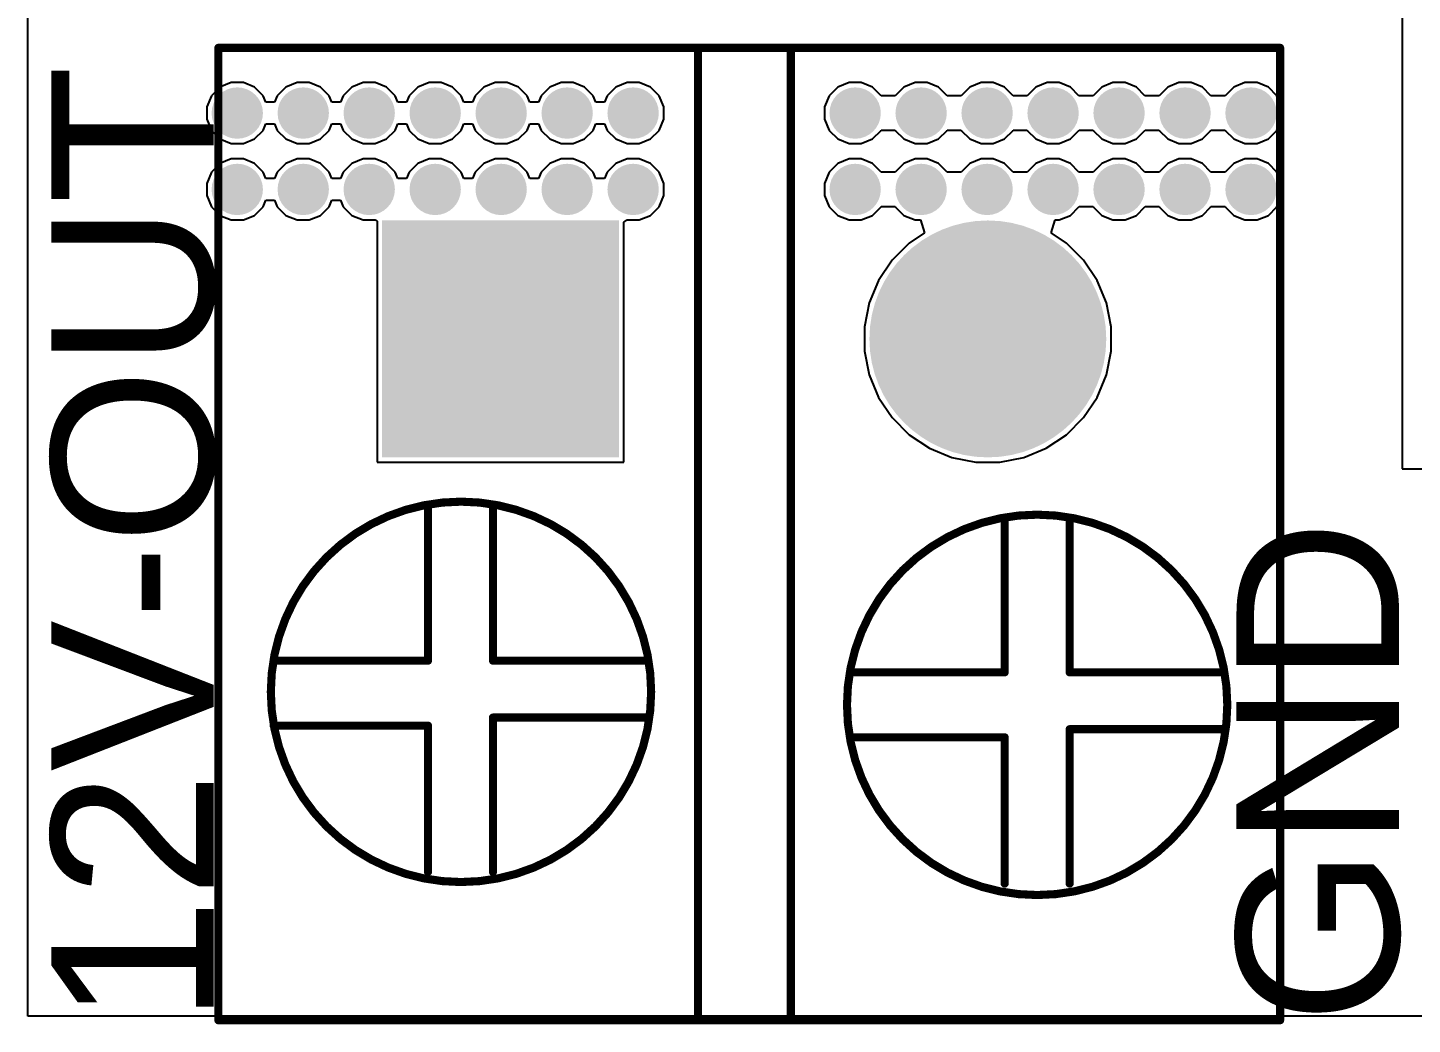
# Model space of a CAD drawing. Header units: millimetres. Extents: x 0 to 214, y 0 to 214.
# Drawn here: x 1.269 to 2.121, y 0.005 to 0.619 of the extents above; entities that cross this region are included whole.
import ezdxf

# ---------------------------------------------------------------- set-up
doc = ezdxf.new("R2010")
doc.units = ezdxf.units.MM
doc.header["$MEASUREMENT"] = 0
for name, color, linetype in [('BottomLayer', 5, 'Continuous'), ('BottomSolder', 6, 'Continuous'), ('MultiLayer', 9, 'Continuous'), ('PadHoleLayer', 156, 'Continuous'), ('TopLayer', 1, 'Continuous'), ('TopOverlay', 2, 'Continuous'), ('TopSolder', 216, 'Continuous'), ('ViaHoleLayer', 16, 'Continuous')]:
    doc.layers.add(name, color=color, linetype=linetype)
doc.styles.add('Arial', font='', dxfattribs={"height": 0.2})
doc.styles.get('Arial').set_extended_font_data('Arial')

# ---------------------------------------------------------------- blocks, each defined once
blk = doc.blocks.new('DBT50G_7_62_2P_BK_P_21')
at = {"layer": 'BottomLayer'}
blk.add_hatch(color=5, dxfattribs=at).paths.add_polyline_path([(-0.2189, 0.0689), (-0.0811, 0.0689), (-0.0811, -0.0689), (-0.2189, -0.0689)])
h = blk.add_hatch(color=5, dxfattribs=at)
edge = h.paths.add_edge_path()
edge.add_arc((0.15, 0), 0.0689, 0, 360)
at = {"layer": 'BottomSolder'}
blk.add_hatch(color=6, dxfattribs=at).paths.add_polyline_path([(-0.2229, 0.0729), (-0.0771, 0.0729), (-0.0771, -0.0729), (-0.2229, -0.0729)])
h = blk.add_hatch(color=6, dxfattribs=at)
edge = h.paths.add_edge_path()
edge.add_arc((0.15, 0), 0.0729, 0, 360)
at = {"layer": 'MultiLayer'}
blk.add_hatch(color=9, dxfattribs=at).paths.add_polyline_path([(-0.2189, 0.0689), (-0.0811, 0.0689), (-0.0811, -0.0689), (-0.2189, -0.0689)])
h = blk.add_hatch(color=9, dxfattribs=at)
edge = h.paths.add_edge_path()
edge.add_arc((0.15, 0), 0.0689, 0, 360)
at = {"layer": 'PadHoleLayer'}
h = blk.add_hatch(color=156, dxfattribs=at)
edge = h.paths.add_edge_path()
edge.add_arc((-0.15, 0), 0.03346, 0, 360)
h = blk.add_hatch(color=156, dxfattribs=at)
edge = h.paths.add_edge_path()
edge.add_arc((0.15, 0), 0.03346, 0, 360)
at = {"layer": 'TopLayer'}
blk.add_hatch(color=1, dxfattribs=at).paths.add_polyline_path([(-0.2189, 0.0689), (-0.0811, 0.0689), (-0.0811, -0.0689), (-0.2189, -0.0689)])
h = blk.add_hatch(color=1, dxfattribs=at)
edge = h.paths.add_edge_path()
edge.add_arc((0.15, 0), 0.0689, 0, 360)
at = {"layer": 'TopSolder'}
blk.add_hatch(color=216, dxfattribs=at).paths.add_polyline_path([(-0.2229, 0.0729), (-0.0771, 0.0729), (-0.0771, -0.0729), (-0.2229, -0.0729)])
h = blk.add_hatch(color=216, dxfattribs=at)
edge = h.paths.add_edge_path()
edge.add_arc((0.15, 0), 0.0729, 0, 360)
at = {"layer": 'TopOverlay', "const_width": 0.005}
for points in [[(-0.32362, 0.17913), (0.32992, 0.17913)], [(-0.32362, -0.4193), (-0.32362, 0.17913)], [(-0.02835, 0.17913), (0.02874, 0.17913)], [(-0.02835, -0.41929), (-0.02835, 0.17913)], [(0.02874, -0.41929), (0.02874, 0.17913)], [(0.32992, -0.4193), (0.32992, 0.17913)], [(-0.19461, -0.19803), (-0.19461, -0.10303)], [(-0.15461, -0.19802), (-0.15461, -0.10302)], [(0.16036, -0.2052), (0.16036, -0.1102)], [(0.20036, -0.2052), (0.20036, -0.1102)], [(-0.28961, -0.19803), (-0.19461, -0.19803)], [(-0.15461, -0.19802), (-0.05961, -0.19802)], [(0.06536, -0.2052), (0.16036, -0.2052)], [(0.20036, -0.2052), (0.29536, -0.2052)], [(-0.28961, -0.23802), (-0.19461, -0.23802)], [(-0.19461, -0.32803), (-0.19461, -0.23802)], [(-0.15461, -0.23302), (-0.05961, -0.23302)], [(-0.15461, -0.32802), (-0.15461, -0.23302)], [(0.20036, -0.2402), (0.29536, -0.2402)], [(0.20036, -0.3352), (0.20036, -0.2402)], [(0.06536, -0.2452), (0.16036, -0.2452)], [(0.16036, -0.3352), (0.16036, -0.2452)], [(-0.32362, -0.4193), (0.32992, -0.4193)], [(-0.02835, -0.41929), (0.02874, -0.41929)]]:
    blk.add_lwpolyline(points, dxfattribs=at)
at = {"layer": 'TopOverlay'}
for points, const_width in [([(-0.32487, 0.17913, 1), (-0.32237, 0.17913, 1)], 0.0025), ([(-0.32487, 0.17913, 1), (-0.32237, 0.17913, 1)], 0.0025), ([(-0.0296, 0.17913, 1), (-0.0271, 0.17913, 1)], 0.0025), ([(-0.0296, 0.17913, 1), (-0.0271, 0.17913, 1)], 0.0025), ([(0.02749, 0.17913, 1), (0.02999, 0.17913, 1)], 0.0025), ([(0.02749, 0.17913, 1), (0.02999, 0.17913, 1)], 0.0025), ([(0.32867, 0.17913, 1), (0.33117, 0.17913, 1)], 0.0025), ([(0.32867, 0.17913, 1), (0.33117, 0.17913, 1)], 0.0025), ([(-0.05724, -0.2172, 1), (-0.29134, -0.2172, 1)], 0.005), ([(-0.19586, -0.10303, 1), (-0.19336, -0.10303, 1)], 0.0025), ([(-0.15586, -0.10302, 1), (-0.15336, -0.10302, 1)], 0.0025), ([(0.2974, -0.2252, 1), (0.0633, -0.2252, 1)], 0.005), ([(0.15911, -0.1102, 1), (0.16161, -0.1102, 1)], 0.0025), ([(0.19911, -0.1102, 1), (0.20161, -0.1102, 1)], 0.0025), ([(-0.29086, -0.19803, 1), (-0.28836, -0.19803, 1)], 0.0025), ([(-0.19586, -0.19803, 1), (-0.19336, -0.19803, 1)], 0.0025), ([(-0.19586, -0.19803, 1), (-0.19336, -0.19803, 1)], 0.0025), ([(-0.15586, -0.19802, 1), (-0.15336, -0.19802, 1)], 0.0025), ([(-0.15586, -0.19802, 1), (-0.15336, -0.19802, 1)], 0.0025), ([(-0.06086, -0.19802, 1), (-0.05836, -0.19802, 1)], 0.0025), ([(0.06411, -0.2052, 1), (0.06661, -0.2052, 1)], 0.0025), ([(0.15911, -0.2052, 1), (0.16161, -0.2052, 1)], 0.0025), ([(0.15911, -0.2052, 1), (0.16161, -0.2052, 1)], 0.0025), ([(0.19911, -0.2052, 1), (0.20161, -0.2052, 1)], 0.0025), ([(0.19911, -0.2052, 1), (0.20161, -0.2052, 1)], 0.0025), ([(0.29411, -0.2052, 1), (0.29661, -0.2052, 1)], 0.0025), ([(-0.29259, -0.2172, 1), (-0.29009, -0.2172, 1)], 0.0025), ([(-0.05849, -0.2172, 1), (-0.05599, -0.2172, 1)], 0.0025), ([(0.06205, -0.2252, 1), (0.06455, -0.2252, 1)], 0.0025), ([(0.29615, -0.2252, 1), (0.29865, -0.2252, 1)], 0.0025), ([(-0.29086, -0.23802, 1), (-0.28836, -0.23802, 1)], 0.0025), ([(-0.19586, -0.23802, 1), (-0.19336, -0.23802, 1)], 0.0025), ([(-0.19586, -0.23802, 1), (-0.19336, -0.23802, 1)], 0.0025), ([(-0.15586, -0.23302, 1), (-0.15336, -0.23302, 1)], 0.0025), ([(-0.15586, -0.23302, 1), (-0.15336, -0.23302, 1)], 0.0025), ([(-0.06086, -0.23302, 1), (-0.05836, -0.23302, 1)], 0.0025), ([(0.19911, -0.2402, 1), (0.20161, -0.2402, 1)], 0.0025), ([(0.19911, -0.2402, 1), (0.20161, -0.2402, 1)], 0.0025), ([(0.29411, -0.2402, 1), (0.29661, -0.2402, 1)], 0.0025), ([(0.06411, -0.2452, 1), (0.06661, -0.2452, 1)], 0.0025), ([(0.15911, -0.2452, 1), (0.16161, -0.2452, 1)], 0.0025), ([(0.15911, -0.2452, 1), (0.16161, -0.2452, 1)], 0.0025), ([(-0.19586, -0.32803, 1), (-0.19336, -0.32803, 1)], 0.0025), ([(-0.15586, -0.32802, 1), (-0.15336, -0.32802, 1)], 0.0025), ([(0.15911, -0.3352, 1), (0.16161, -0.3352, 1)], 0.0025), ([(0.19911, -0.3352, 1), (0.20161, -0.3352, 1)], 0.0025), ([(-0.32487, -0.4193, 1), (-0.32237, -0.4193, 1)], 0.0025), ([(-0.32487, -0.4193, 1), (-0.32237, -0.4193, 1)], 0.0025), ([(-0.0296, -0.41929, 1), (-0.0271, -0.41929, 1)], 0.0025), ([(-0.0296, -0.41929, 1), (-0.0271, -0.41929, 1)], 0.0025), ([(0.02749, -0.41929, 1), (0.02999, -0.41929, 1)], 0.0025), ([(0.02749, -0.41929, 1), (0.02999, -0.41929, 1)], 0.0025), ([(0.32867, -0.4193, 1), (0.33117, -0.4193, 1)], 0.0025), ([(0.32867, -0.4193, 1), (0.33117, -0.4193, 1)], 0.0025)]:
    blk.add_lwpolyline(points, format="xyb", close=True, dxfattribs=dict(at, const_width=const_width))

msp = doc.modelspace()

# ---------------------------------------------------------------- hatches: boundary and pattern name
at = {"layer": 'BottomLayer'}
h = msp.add_hatch(color=5, dxfattribs=at)
edge = h.paths.add_edge_path()
edge.add_arc((1.398, 0.566), 0.01181, 0, 360)
h = msp.add_hatch(color=5, dxfattribs=at)
edge = h.paths.add_edge_path()
edge.add_arc((1.43861, 0.566), 0.01181, 0, 360)
h = msp.add_hatch(color=5, dxfattribs=at)
edge = h.paths.add_edge_path()
edge.add_arc((1.47922, 0.566), 0.01181, 0, 360)
h = msp.add_hatch(color=5, dxfattribs=at)
edge = h.paths.add_edge_path()
edge.add_arc((1.51983, 0.566), 0.01181, 0, 360)
h = msp.add_hatch(color=5, dxfattribs=at)
edge = h.paths.add_edge_path()
edge.add_arc((1.56044, 0.566), 0.01181, 0, 360)
h = msp.add_hatch(color=5, dxfattribs=at)
edge = h.paths.add_edge_path()
edge.add_arc((1.60106, 0.566), 0.01181, 0, 360)
h = msp.add_hatch(color=5, dxfattribs=at)
edge = h.paths.add_edge_path()
edge.add_arc((1.64167, 0.566), 0.01181, 0, 360)
h = msp.add_hatch(color=5, dxfattribs=at)
edge = h.paths.add_edge_path()
edge.add_arc((1.77833, 0.566), 0.01181, 0, 360)
h = msp.add_hatch(color=5, dxfattribs=at)
edge = h.paths.add_edge_path()
edge.add_arc((1.81894, 0.566), 0.01181, 0, 360)
h = msp.add_hatch(color=5, dxfattribs=at)
edge = h.paths.add_edge_path()
edge.add_arc((1.85956, 0.566), 0.01181, 0, 360)
h = msp.add_hatch(color=5, dxfattribs=at)
edge = h.paths.add_edge_path()
edge.add_arc((1.90017, 0.566), 0.01181, 0, 360)
h = msp.add_hatch(color=5, dxfattribs=at)
edge = h.paths.add_edge_path()
edge.add_arc((1.94078, 0.566), 0.01181, 0, 360)
h = msp.add_hatch(color=5, dxfattribs=at)
edge = h.paths.add_edge_path()
edge.add_arc((1.98139, 0.566), 0.01181, 0, 360)
h = msp.add_hatch(color=5, dxfattribs=at)
edge = h.paths.add_edge_path()
edge.add_arc((2.022, 0.566), 0.01181, 0, 360)
h = msp.add_hatch(color=5, dxfattribs=at)
edge = h.paths.add_edge_path()
edge.add_arc((1.398, 0.519), 0.01181, 0, 360)
h = msp.add_hatch(color=5, dxfattribs=at)
edge = h.paths.add_edge_path()
edge.add_arc((1.43861, 0.519), 0.01181, 0, 360)
h = msp.add_hatch(color=5, dxfattribs=at)
edge = h.paths.add_edge_path()
edge.add_arc((1.47922, 0.519), 0.01181, 0, 360)
h = msp.add_hatch(color=5, dxfattribs=at)
edge = h.paths.add_edge_path()
edge.add_arc((1.51983, 0.519), 0.01181, 0, 360)
h = msp.add_hatch(color=5, dxfattribs=at)
edge = h.paths.add_edge_path()
edge.add_arc((1.56044, 0.519), 0.01181, 0, 360)
h = msp.add_hatch(color=5, dxfattribs=at)
edge = h.paths.add_edge_path()
edge.add_arc((1.60106, 0.519), 0.01181, 0, 360)
h = msp.add_hatch(color=5, dxfattribs=at)
edge = h.paths.add_edge_path()
edge.add_arc((1.64167, 0.519), 0.01181, 0, 360)
h = msp.add_hatch(color=5, dxfattribs=at)
edge = h.paths.add_edge_path()
edge.add_arc((1.77833, 0.519), 0.01181, 0, 360)
h = msp.add_hatch(color=5, dxfattribs=at)
edge = h.paths.add_edge_path()
edge.add_arc((1.81894, 0.519), 0.01181, 0, 360)
h = msp.add_hatch(color=5, dxfattribs=at)
edge = h.paths.add_edge_path()
edge.add_arc((1.85956, 0.519), 0.01181, 0, 360)
h = msp.add_hatch(color=5, dxfattribs=at)
edge = h.paths.add_edge_path()
edge.add_arc((1.90017, 0.519), 0.01181, 0, 360)
h = msp.add_hatch(color=5, dxfattribs=at)
edge = h.paths.add_edge_path()
edge.add_arc((1.94078, 0.519), 0.01181, 0, 360)
h = msp.add_hatch(color=5, dxfattribs=at)
edge = h.paths.add_edge_path()
edge.add_arc((1.98139, 0.519), 0.01181, 0, 360)
h = msp.add_hatch(color=5, dxfattribs=at)
edge = h.paths.add_edge_path()
edge.add_arc((2.022, 0.519), 0.01181, 0, 360)
at = {"layer": 'BottomSolder'}
h = msp.add_hatch(color=6, dxfattribs=at)
edge = h.paths.add_edge_path()
edge.add_arc((1.398, 0.566), 0.01581, 0, 360)
h = msp.add_hatch(color=6, dxfattribs=at)
edge = h.paths.add_edge_path()
edge.add_arc((1.43861, 0.566), 0.01581, 0, 360)
h = msp.add_hatch(color=6, dxfattribs=at)
edge = h.paths.add_edge_path()
edge.add_arc((1.47922, 0.566), 0.01581, 0, 360)
h = msp.add_hatch(color=6, dxfattribs=at)
edge = h.paths.add_edge_path()
edge.add_arc((1.51983, 0.566), 0.01581, 0, 360)
h = msp.add_hatch(color=6, dxfattribs=at)
edge = h.paths.add_edge_path()
edge.add_arc((1.56044, 0.566), 0.01581, 0, 360)
h = msp.add_hatch(color=6, dxfattribs=at)
edge = h.paths.add_edge_path()
edge.add_arc((1.60106, 0.566), 0.01581, 0, 360)
h = msp.add_hatch(color=6, dxfattribs=at)
edge = h.paths.add_edge_path()
edge.add_arc((1.64167, 0.566), 0.01581, 0, 360)
h = msp.add_hatch(color=6, dxfattribs=at)
edge = h.paths.add_edge_path()
edge.add_arc((1.77833, 0.566), 0.01581, 0, 360)
h = msp.add_hatch(color=6, dxfattribs=at)
edge = h.paths.add_edge_path()
edge.add_arc((1.81894, 0.566), 0.01581, 0, 360)
h = msp.add_hatch(color=6, dxfattribs=at)
edge = h.paths.add_edge_path()
edge.add_arc((1.85956, 0.566), 0.01581, 0, 360)
h = msp.add_hatch(color=6, dxfattribs=at)
edge = h.paths.add_edge_path()
edge.add_arc((1.90017, 0.566), 0.01581, 0, 360)
h = msp.add_hatch(color=6, dxfattribs=at)
edge = h.paths.add_edge_path()
edge.add_arc((1.94078, 0.566), 0.01581, 0, 360)
h = msp.add_hatch(color=6, dxfattribs=at)
edge = h.paths.add_edge_path()
edge.add_arc((1.98139, 0.566), 0.01581, 0, 360)
h = msp.add_hatch(color=6, dxfattribs=at)
edge = h.paths.add_edge_path()
edge.add_arc((2.022, 0.566), 0.01581, 0, 360)
h = msp.add_hatch(color=6, dxfattribs=at)
edge = h.paths.add_edge_path()
edge.add_arc((1.398, 0.519), 0.01581, 0, 360)
h = msp.add_hatch(color=6, dxfattribs=at)
edge = h.paths.add_edge_path()
edge.add_arc((1.43861, 0.519), 0.01581, 0, 360)
h = msp.add_hatch(color=6, dxfattribs=at)
edge = h.paths.add_edge_path()
edge.add_arc((1.47922, 0.519), 0.01581, 0, 360)
h = msp.add_hatch(color=6, dxfattribs=at)
edge = h.paths.add_edge_path()
edge.add_arc((1.51983, 0.519), 0.01581, 0, 360)
h = msp.add_hatch(color=6, dxfattribs=at)
edge = h.paths.add_edge_path()
edge.add_arc((1.56044, 0.519), 0.01581, 0, 360)
h = msp.add_hatch(color=6, dxfattribs=at)
edge = h.paths.add_edge_path()
edge.add_arc((1.60106, 0.519), 0.01581, 0, 360)
h = msp.add_hatch(color=6, dxfattribs=at)
edge = h.paths.add_edge_path()
edge.add_arc((1.64167, 0.519), 0.01581, 0, 360)
h = msp.add_hatch(color=6, dxfattribs=at)
edge = h.paths.add_edge_path()
edge.add_arc((1.77833, 0.519), 0.01581, 0, 360)
h = msp.add_hatch(color=6, dxfattribs=at)
edge = h.paths.add_edge_path()
edge.add_arc((1.81894, 0.519), 0.01581, 0, 360)
h = msp.add_hatch(color=6, dxfattribs=at)
edge = h.paths.add_edge_path()
edge.add_arc((1.85956, 0.519), 0.01581, 0, 360)
h = msp.add_hatch(color=6, dxfattribs=at)
edge = h.paths.add_edge_path()
edge.add_arc((1.90017, 0.519), 0.01581, 0, 360)
h = msp.add_hatch(color=6, dxfattribs=at)
edge = h.paths.add_edge_path()
edge.add_arc((1.94078, 0.519), 0.01581, 0, 360)
h = msp.add_hatch(color=6, dxfattribs=at)
edge = h.paths.add_edge_path()
edge.add_arc((1.98139, 0.519), 0.01581, 0, 360)
h = msp.add_hatch(color=6, dxfattribs=at)
edge = h.paths.add_edge_path()
edge.add_arc((2.022, 0.519), 0.01581, 0, 360)
at = {"layer": 'TopLayer'}
h = msp.add_hatch(color=1, dxfattribs=at)
edge = h.paths.add_edge_path()
edge.add_arc((1.398, 0.566), 0.01181, 0, 360)
h = msp.add_hatch(color=1, dxfattribs=at)
edge = h.paths.add_edge_path()
edge.add_arc((1.43861, 0.566), 0.01181, 0, 360)
h = msp.add_hatch(color=1, dxfattribs=at)
edge = h.paths.add_edge_path()
edge.add_arc((1.47922, 0.566), 0.01181, 0, 360)
h = msp.add_hatch(color=1, dxfattribs=at)
edge = h.paths.add_edge_path()
edge.add_arc((1.51983, 0.566), 0.01181, 0, 360)
h = msp.add_hatch(color=1, dxfattribs=at)
edge = h.paths.add_edge_path()
edge.add_arc((1.56044, 0.566), 0.01181, 0, 360)
h = msp.add_hatch(color=1, dxfattribs=at)
edge = h.paths.add_edge_path()
edge.add_arc((1.60106, 0.566), 0.01181, 0, 360)
h = msp.add_hatch(color=1, dxfattribs=at)
edge = h.paths.add_edge_path()
edge.add_arc((1.64167, 0.566), 0.01181, 0, 360)
h = msp.add_hatch(color=1, dxfattribs=at)
edge = h.paths.add_edge_path()
edge.add_arc((1.77833, 0.566), 0.01181, 0, 360)
h = msp.add_hatch(color=1, dxfattribs=at)
edge = h.paths.add_edge_path()
edge.add_arc((1.81894, 0.566), 0.01181, 0, 360)
h = msp.add_hatch(color=1, dxfattribs=at)
edge = h.paths.add_edge_path()
edge.add_arc((1.85956, 0.566), 0.01181, 0, 360)
h = msp.add_hatch(color=1, dxfattribs=at)
edge = h.paths.add_edge_path()
edge.add_arc((1.90017, 0.566), 0.01181, 0, 360)
h = msp.add_hatch(color=1, dxfattribs=at)
edge = h.paths.add_edge_path()
edge.add_arc((1.94078, 0.566), 0.01181, 0, 360)
h = msp.add_hatch(color=1, dxfattribs=at)
edge = h.paths.add_edge_path()
edge.add_arc((1.98139, 0.566), 0.01181, 0, 360)
h = msp.add_hatch(color=1, dxfattribs=at)
edge = h.paths.add_edge_path()
edge.add_arc((2.022, 0.566), 0.01181, 0, 360)
h = msp.add_hatch(color=1, dxfattribs=at)
edge = h.paths.add_edge_path()
edge.add_arc((1.398, 0.519), 0.01181, 0, 360)
h = msp.add_hatch(color=1, dxfattribs=at)
edge = h.paths.add_edge_path()
edge.add_arc((1.43861, 0.519), 0.01181, 0, 360)
h = msp.add_hatch(color=1, dxfattribs=at)
edge = h.paths.add_edge_path()
edge.add_arc((1.47922, 0.519), 0.01181, 0, 360)
h = msp.add_hatch(color=1, dxfattribs=at)
edge = h.paths.add_edge_path()
edge.add_arc((1.51983, 0.519), 0.01181, 0, 360)
h = msp.add_hatch(color=1, dxfattribs=at)
edge = h.paths.add_edge_path()
edge.add_arc((1.56044, 0.519), 0.01181, 0, 360)
h = msp.add_hatch(color=1, dxfattribs=at)
edge = h.paths.add_edge_path()
edge.add_arc((1.60106, 0.519), 0.01181, 0, 360)
h = msp.add_hatch(color=1, dxfattribs=at)
edge = h.paths.add_edge_path()
edge.add_arc((1.64167, 0.519), 0.01181, 0, 360)
h = msp.add_hatch(color=1, dxfattribs=at)
edge = h.paths.add_edge_path()
edge.add_arc((1.77833, 0.519), 0.01181, 0, 360)
h = msp.add_hatch(color=1, dxfattribs=at)
edge = h.paths.add_edge_path()
edge.add_arc((1.81894, 0.519), 0.01181, 0, 360)
h = msp.add_hatch(color=1, dxfattribs=at)
edge = h.paths.add_edge_path()
edge.add_arc((1.85956, 0.519), 0.01181, 0, 360)
h = msp.add_hatch(color=1, dxfattribs=at)
edge = h.paths.add_edge_path()
edge.add_arc((1.90017, 0.519), 0.01181, 0, 360)
h = msp.add_hatch(color=1, dxfattribs=at)
edge = h.paths.add_edge_path()
edge.add_arc((1.94078, 0.519), 0.01181, 0, 360)
h = msp.add_hatch(color=1, dxfattribs=at)
edge = h.paths.add_edge_path()
edge.add_arc((1.98139, 0.519), 0.01181, 0, 360)
h = msp.add_hatch(color=1, dxfattribs=at)
edge = h.paths.add_edge_path()
edge.add_arc((2.022, 0.519), 0.01181, 0, 360)
at = {"layer": 'TopSolder'}
h = msp.add_hatch(color=216, dxfattribs=at)
edge = h.paths.add_edge_path()
edge.add_arc((1.398, 0.566), 0.01581, 0, 360)
h = msp.add_hatch(color=216, dxfattribs=at)
edge = h.paths.add_edge_path()
edge.add_arc((1.43861, 0.566), 0.01581, 0, 360)
h = msp.add_hatch(color=216, dxfattribs=at)
edge = h.paths.add_edge_path()
edge.add_arc((1.47922, 0.566), 0.01581, 0, 360)
h = msp.add_hatch(color=216, dxfattribs=at)
edge = h.paths.add_edge_path()
edge.add_arc((1.51983, 0.566), 0.01581, 0, 360)
h = msp.add_hatch(color=216, dxfattribs=at)
edge = h.paths.add_edge_path()
edge.add_arc((1.56044, 0.566), 0.01581, 0, 360)
h = msp.add_hatch(color=216, dxfattribs=at)
edge = h.paths.add_edge_path()
edge.add_arc((1.60106, 0.566), 0.01581, 0, 360)
h = msp.add_hatch(color=216, dxfattribs=at)
edge = h.paths.add_edge_path()
edge.add_arc((1.64167, 0.566), 0.01581, 0, 360)
h = msp.add_hatch(color=216, dxfattribs=at)
edge = h.paths.add_edge_path()
edge.add_arc((1.77833, 0.566), 0.01581, 0, 360)
h = msp.add_hatch(color=216, dxfattribs=at)
edge = h.paths.add_edge_path()
edge.add_arc((1.81894, 0.566), 0.01581, 0, 360)
h = msp.add_hatch(color=216, dxfattribs=at)
edge = h.paths.add_edge_path()
edge.add_arc((1.85956, 0.566), 0.01581, 0, 360)
h = msp.add_hatch(color=216, dxfattribs=at)
edge = h.paths.add_edge_path()
edge.add_arc((1.90017, 0.566), 0.01581, 0, 360)
h = msp.add_hatch(color=216, dxfattribs=at)
edge = h.paths.add_edge_path()
edge.add_arc((1.94078, 0.566), 0.01581, 0, 360)
h = msp.add_hatch(color=216, dxfattribs=at)
edge = h.paths.add_edge_path()
edge.add_arc((1.98139, 0.566), 0.01581, 0, 360)
h = msp.add_hatch(color=216, dxfattribs=at)
edge = h.paths.add_edge_path()
edge.add_arc((2.022, 0.566), 0.01581, 0, 360)
h = msp.add_hatch(color=216, dxfattribs=at)
edge = h.paths.add_edge_path()
edge.add_arc((1.398, 0.519), 0.01581, 0, 360)
h = msp.add_hatch(color=216, dxfattribs=at)
edge = h.paths.add_edge_path()
edge.add_arc((1.43861, 0.519), 0.01581, 0, 360)
h = msp.add_hatch(color=216, dxfattribs=at)
edge = h.paths.add_edge_path()
edge.add_arc((1.47922, 0.519), 0.01581, 0, 360)
h = msp.add_hatch(color=216, dxfattribs=at)
edge = h.paths.add_edge_path()
edge.add_arc((1.51983, 0.519), 0.01581, 0, 360)
h = msp.add_hatch(color=216, dxfattribs=at)
edge = h.paths.add_edge_path()
edge.add_arc((1.56044, 0.519), 0.01581, 0, 360)
h = msp.add_hatch(color=216, dxfattribs=at)
edge = h.paths.add_edge_path()
edge.add_arc((1.60106, 0.519), 0.01581, 0, 360)
h = msp.add_hatch(color=216, dxfattribs=at)
edge = h.paths.add_edge_path()
edge.add_arc((1.64167, 0.519), 0.01581, 0, 360)
h = msp.add_hatch(color=216, dxfattribs=at)
edge = h.paths.add_edge_path()
edge.add_arc((1.77833, 0.519), 0.01581, 0, 360)
h = msp.add_hatch(color=216, dxfattribs=at)
edge = h.paths.add_edge_path()
edge.add_arc((1.81894, 0.519), 0.01581, 0, 360)
h = msp.add_hatch(color=216, dxfattribs=at)
edge = h.paths.add_edge_path()
edge.add_arc((1.85956, 0.519), 0.01581, 0, 360)
h = msp.add_hatch(color=216, dxfattribs=at)
edge = h.paths.add_edge_path()
edge.add_arc((1.90017, 0.519), 0.01581, 0, 360)
h = msp.add_hatch(color=216, dxfattribs=at)
edge = h.paths.add_edge_path()
edge.add_arc((1.94078, 0.519), 0.01581, 0, 360)
h = msp.add_hatch(color=216, dxfattribs=at)
edge = h.paths.add_edge_path()
edge.add_arc((1.98139, 0.519), 0.01581, 0, 360)
h = msp.add_hatch(color=216, dxfattribs=at)
edge = h.paths.add_edge_path()
edge.add_arc((2.022, 0.519), 0.01581, 0, 360)
at = {"layer": 'ViaHoleLayer'}
h = msp.add_hatch(color=16, dxfattribs=at)
edge = h.paths.add_edge_path()
edge.add_arc((1.398, 0.566), 0.00591, 0, 360)
h = msp.add_hatch(color=16, dxfattribs=at)
edge = h.paths.add_edge_path()
edge.add_arc((1.43861, 0.566), 0.00591, 0, 360)
h = msp.add_hatch(color=16, dxfattribs=at)
edge = h.paths.add_edge_path()
edge.add_arc((1.47922, 0.566), 0.00591, 0, 360)
h = msp.add_hatch(color=16, dxfattribs=at)
edge = h.paths.add_edge_path()
edge.add_arc((1.51983, 0.566), 0.00591, 0, 360)
h = msp.add_hatch(color=16, dxfattribs=at)
edge = h.paths.add_edge_path()
edge.add_arc((1.56044, 0.566), 0.00591, 0, 360)
h = msp.add_hatch(color=16, dxfattribs=at)
edge = h.paths.add_edge_path()
edge.add_arc((1.60106, 0.566), 0.00591, 0, 360)
h = msp.add_hatch(color=16, dxfattribs=at)
edge = h.paths.add_edge_path()
edge.add_arc((1.64167, 0.566), 0.00591, 0, 360)
h = msp.add_hatch(color=16, dxfattribs=at)
edge = h.paths.add_edge_path()
edge.add_arc((1.77833, 0.566), 0.00591, 0, 360)
h = msp.add_hatch(color=16, dxfattribs=at)
edge = h.paths.add_edge_path()
edge.add_arc((1.81894, 0.566), 0.00591, 0, 360)
h = msp.add_hatch(color=16, dxfattribs=at)
edge = h.paths.add_edge_path()
edge.add_arc((1.85956, 0.566), 0.00591, 0, 360)
h = msp.add_hatch(color=16, dxfattribs=at)
edge = h.paths.add_edge_path()
edge.add_arc((1.90017, 0.566), 0.00591, 0, 360)
h = msp.add_hatch(color=16, dxfattribs=at)
edge = h.paths.add_edge_path()
edge.add_arc((1.94078, 0.566), 0.00591, 0, 360)
h = msp.add_hatch(color=16, dxfattribs=at)
edge = h.paths.add_edge_path()
edge.add_arc((1.98139, 0.566), 0.00591, 0, 360)
h = msp.add_hatch(color=16, dxfattribs=at)
edge = h.paths.add_edge_path()
edge.add_arc((2.022, 0.566), 0.00591, 0, 360)
h = msp.add_hatch(color=16, dxfattribs=at)
edge = h.paths.add_edge_path()
edge.add_arc((1.398, 0.519), 0.00591, 0, 360)
h = msp.add_hatch(color=16, dxfattribs=at)
edge = h.paths.add_edge_path()
edge.add_arc((1.43861, 0.519), 0.00591, 0, 360)
h = msp.add_hatch(color=16, dxfattribs=at)
edge = h.paths.add_edge_path()
edge.add_arc((1.47922, 0.519), 0.00591, 0, 360)
h = msp.add_hatch(color=16, dxfattribs=at)
edge = h.paths.add_edge_path()
edge.add_arc((1.51983, 0.519), 0.00591, 0, 360)
h = msp.add_hatch(color=16, dxfattribs=at)
edge = h.paths.add_edge_path()
edge.add_arc((1.56044, 0.519), 0.00591, 0, 360)
h = msp.add_hatch(color=16, dxfattribs=at)
edge = h.paths.add_edge_path()
edge.add_arc((1.60106, 0.519), 0.00591, 0, 360)
h = msp.add_hatch(color=16, dxfattribs=at)
edge = h.paths.add_edge_path()
edge.add_arc((1.64167, 0.519), 0.00591, 0, 360)
h = msp.add_hatch(color=16, dxfattribs=at)
edge = h.paths.add_edge_path()
edge.add_arc((1.77833, 0.519), 0.00591, 0, 360)
h = msp.add_hatch(color=16, dxfattribs=at)
edge = h.paths.add_edge_path()
edge.add_arc((1.81894, 0.519), 0.00591, 0, 360)
h = msp.add_hatch(color=16, dxfattribs=at)
edge = h.paths.add_edge_path()
edge.add_arc((1.85956, 0.519), 0.00591, 0, 360)
h = msp.add_hatch(color=16, dxfattribs=at)
edge = h.paths.add_edge_path()
edge.add_arc((1.90017, 0.519), 0.00591, 0, 360)
h = msp.add_hatch(color=16, dxfattribs=at)
edge = h.paths.add_edge_path()
edge.add_arc((1.94078, 0.519), 0.00591, 0, 360)
h = msp.add_hatch(color=16, dxfattribs=at)
edge = h.paths.add_edge_path()
edge.add_arc((1.98139, 0.519), 0.00591, 0, 360)
h = msp.add_hatch(color=16, dxfattribs=at)
edge = h.paths.add_edge_path()
edge.add_arc((2.022, 0.519), 0.00591, 0, 360)

# ---------------------------------------------------------------- linework, layer by layer
at = {"layer": 'BottomLayer'}
for p, q in [((1.269, 0.0102), (1.269, 1.373)), ((1.38734, 0.58195), (1.38205, 0.57666)), ((1.39426, 0.58481), (1.38734, 0.58195)), ((1.40174, 0.58481), (1.39426, 0.58481)), ((1.40866, 0.58195), (1.40174, 0.58481)), ((1.41395, 0.57666), (1.40866, 0.58195)), ((1.42796, 0.58195), (1.42266, 0.57666)), ((1.43487, 0.58481), (1.42796, 0.58195)), ((1.44235, 0.58481), (1.43487, 0.58481)), ((1.44927, 0.58195), (1.44235, 0.58481)), ((1.45456, 0.57666), (1.44927, 0.58195)), ((1.46857, 0.58195), (1.46328, 0.57666)), ((1.47548, 0.58481), (1.46857, 0.58195)), ((1.48296, 0.58481), (1.47548, 0.58481)), ((1.48988, 0.58195), (1.48296, 0.58481)), ((1.49517, 0.57666), (1.48988, 0.58195)), ((1.50918, 0.58195), (1.50389, 0.57666)), ((1.51609, 0.58481), (1.50918, 0.58195)), ((1.52358, 0.58481), (1.51609, 0.58481)), ((1.53049, 0.58195), (1.52358, 0.58481)), ((1.53578, 0.57666), (1.53049, 0.58195)), ((1.54979, 0.58195), (1.5445, 0.57666)), ((1.5567, 0.58481), (1.54979, 0.58195)), ((1.56419, 0.58481), (1.5567, 0.58481)), ((1.5711, 0.58195), (1.56419, 0.58481)), ((1.57639, 0.57666), (1.5711, 0.58195)), ((1.5904, 0.58195), (1.58511, 0.57666)), ((1.59731, 0.58481), (1.5904, 0.58195)), ((1.6048, 0.58481), (1.59731, 0.58481)), ((1.61171, 0.58195), (1.6048, 0.58481)), ((1.617, 0.57666), (1.61171, 0.58195)), ((1.63101, 0.58195), (1.62572, 0.57666)), ((1.63792, 0.58481), (1.63101, 0.58195)), ((1.64541, 0.58481), (1.63792, 0.58481)), ((1.65232, 0.58195), (1.64541, 0.58481)), ((1.65761, 0.57666), (1.65232, 0.58195)), ((1.38205, 0.57666), (1.37919, 0.56974)), ((1.4156, 0.57267), (1.41395, 0.57666)), ((1.42101, 0.57267), (1.4156, 0.57267)), ((1.42266, 0.57666), (1.42101, 0.57267)), ((1.45621, 0.57267), (1.45456, 0.57666)), ((1.46162, 0.57267), (1.45621, 0.57267)), ((1.46328, 0.57666), (1.46162, 0.57267)), ((1.49682, 0.57267), (1.49517, 0.57666)), ((1.50223, 0.57267), (1.49682, 0.57267)), ((1.50389, 0.57666), (1.50223, 0.57267)), ((1.53743, 0.57267), (1.53578, 0.57666)), ((1.54285, 0.57267), (1.53743, 0.57267)), ((1.5445, 0.57666), (1.54285, 0.57267)), ((1.57804, 0.57267), (1.57639, 0.57666)), ((1.58346, 0.57267), (1.57804, 0.57267)), ((1.58511, 0.57666), (1.58346, 0.57267)), ((1.61865, 0.57267), (1.617, 0.57666)), ((1.62407, 0.57267), (1.61865, 0.57267)), ((1.62572, 0.57666), (1.62407, 0.57267)), ((1.66048, 0.56974), (1.65761, 0.57666)), ((1.37919, 0.56974), (1.37919, 0.56226)), ((1.66048, 0.56226), (1.66048, 0.56974)), ((1.37919, 0.56226), (1.38205, 0.55534)), ((1.38205, 0.55534), (1.38734, 0.55005)), ((1.40866, 0.55005), (1.41395, 0.55534)), ((1.41395, 0.55534), (1.4156, 0.55933)), ((1.4156, 0.55933), (1.42101, 0.55933)), ((1.42101, 0.55933), (1.42266, 0.55534)), ((1.42266, 0.55534), (1.42796, 0.55005)), ((1.44927, 0.55005), (1.45456, 0.55534)), ((1.45456, 0.55534), (1.45621, 0.55933)), ((1.45621, 0.55933), (1.46162, 0.55933)), ((1.46162, 0.55933), (1.46328, 0.55534)), ((1.46328, 0.55534), (1.46857, 0.55005)), ((1.48988, 0.55005), (1.49517, 0.55534)), ((1.49517, 0.55534), (1.49682, 0.55933)), ((1.49682, 0.55933), (1.50223, 0.55933)), ((1.50223, 0.55933), (1.50389, 0.55534)), ((1.50389, 0.55534), (1.50918, 0.55005)), ((1.53049, 0.55005), (1.53578, 0.55534)), ((1.53578, 0.55534), (1.53743, 0.55933)), ((1.53743, 0.55933), (1.54285, 0.55933)), ((1.54285, 0.55933), (1.5445, 0.55534)), ((1.5445, 0.55534), (1.54979, 0.55005)), ((1.5711, 0.55005), (1.57639, 0.55534)), ((1.57639, 0.55534), (1.57804, 0.55933)), ((1.57804, 0.55933), (1.58346, 0.55933)), ((1.58346, 0.55933), (1.58511, 0.55534)), ((1.58511, 0.55534), (1.5904, 0.55005)), ((1.61171, 0.55005), (1.617, 0.55534)), ((1.617, 0.55534), (1.61865, 0.55933)), ((1.61865, 0.55933), (1.62407, 0.55933)), ((1.62407, 0.55933), (1.62572, 0.55534)), ((1.62572, 0.55534), (1.63101, 0.55005)), ((1.65232, 0.55005), (1.65761, 0.55534)), ((1.65761, 0.55534), (1.66048, 0.56226)), ((1.38734, 0.55005), (1.39426, 0.54719)), ((1.39426, 0.54719), (1.40174, 0.54719)), ((1.40174, 0.54719), (1.40866, 0.55005)), ((1.42796, 0.55005), (1.43487, 0.54719)), ((1.43487, 0.54719), (1.44235, 0.54719)), ((1.44235, 0.54719), (1.44927, 0.55005)), ((1.46857, 0.55005), (1.47548, 0.54719)), ((1.47548, 0.54719), (1.48296, 0.54719)), ((1.48296, 0.54719), (1.48988, 0.55005)), ((1.50918, 0.55005), (1.51609, 0.54719)), ((1.51609, 0.54719), (1.52358, 0.54719)), ((1.52358, 0.54719), (1.53049, 0.55005)), ((1.54979, 0.55005), (1.5567, 0.54719)), ((1.5567, 0.54719), (1.56419, 0.54719)), ((1.56419, 0.54719), (1.5711, 0.55005)), ((1.5904, 0.55005), (1.59731, 0.54719)), ((1.59731, 0.54719), (1.6048, 0.54719)), ((1.6048, 0.54719), (1.61171, 0.55005)), ((1.63101, 0.55005), (1.63792, 0.54719)), ((1.63792, 0.54719), (1.64541, 0.54719)), ((1.64541, 0.54719), (1.65232, 0.55005)), ((1.39426, 0.53781), (1.38734, 0.53495)), ((1.40174, 0.53781), (1.39426, 0.53781)), ((1.40866, 0.53495), (1.40174, 0.53781)), ((1.43487, 0.53781), (1.42796, 0.53495)), ((1.44235, 0.53781), (1.43487, 0.53781)), ((1.44927, 0.53495), (1.44235, 0.53781)), ((1.47548, 0.53781), (1.46857, 0.53495)), ((1.48296, 0.53781), (1.47548, 0.53781)), ((1.48988, 0.53495), (1.48296, 0.53781)), ((1.51609, 0.53781), (1.50918, 0.53495)), ((1.52358, 0.53781), (1.51609, 0.53781)), ((1.53049, 0.53495), (1.52358, 0.53781)), ((1.5567, 0.53781), (1.54979, 0.53495)), ((1.56419, 0.53781), (1.5567, 0.53781)), ((1.5711, 0.53495), (1.56419, 0.53781)), ((1.59731, 0.53781), (1.5904, 0.53495)), ((1.6048, 0.53781), (1.59731, 0.53781)), ((1.61171, 0.53495), (1.6048, 0.53781)), ((1.63792, 0.53781), (1.63101, 0.53495)), ((1.64541, 0.53781), (1.63792, 0.53781)), ((1.65232, 0.53495), (1.64541, 0.53781)), ((1.38205, 0.52966), (1.37919, 0.52274)), ((1.38734, 0.53495), (1.38205, 0.52966)), ((1.41395, 0.52966), (1.40866, 0.53495)), ((1.4156, 0.52567), (1.41395, 0.52966)), ((1.42266, 0.52966), (1.42101, 0.52567)), ((1.42796, 0.53495), (1.42266, 0.52966)), ((1.45456, 0.52966), (1.44927, 0.53495)), ((1.45621, 0.52567), (1.45456, 0.52966)), ((1.46328, 0.52966), (1.46162, 0.52567)), ((1.46857, 0.53495), (1.46328, 0.52966)), ((1.49517, 0.52966), (1.48988, 0.53495)), ((1.49682, 0.52567), (1.49517, 0.52966)), ((1.50389, 0.52966), (1.50223, 0.52567)), ((1.50918, 0.53495), (1.50389, 0.52966)), ((1.53578, 0.52966), (1.53049, 0.53495)), ((1.53743, 0.52567), (1.53578, 0.52966)), ((1.5445, 0.52966), (1.54285, 0.52567)), ((1.54979, 0.53495), (1.5445, 0.52966)), ((1.57639, 0.52966), (1.5711, 0.53495)), ((1.57804, 0.52567), (1.57639, 0.52966)), ((1.58511, 0.52966), (1.58346, 0.52567)), ((1.5904, 0.53495), (1.58511, 0.52966)), ((1.617, 0.52966), (1.61171, 0.53495)), ((1.61865, 0.52567), (1.617, 0.52966)), ((1.62572, 0.52966), (1.62407, 0.52567)), ((1.63101, 0.53495), (1.62572, 0.52966)), ((1.65761, 0.52966), (1.65232, 0.53495)), ((1.66048, 0.52274), (1.65761, 0.52966)), ((1.37919, 0.52274), (1.37919, 0.51526)), ((1.42101, 0.52567), (1.4156, 0.52567)), ((1.46162, 0.52567), (1.45621, 0.52567)), ((1.50223, 0.52567), (1.49682, 0.52567)), ((1.54285, 0.52567), (1.53743, 0.52567)), ((1.58346, 0.52567), (1.57804, 0.52567)), ((1.62407, 0.52567), (1.61865, 0.52567)), ((1.66048, 0.51526), (1.66048, 0.52274)), ((1.37919, 0.51526), (1.38205, 0.50834)), ((1.41395, 0.50834), (1.4156, 0.51233)), ((1.4156, 0.51233), (1.42101, 0.51233)), ((1.42101, 0.51233), (1.42266, 0.50834)), ((1.45456, 0.50834), (1.45621, 0.51233)), ((1.45621, 0.51233), (1.46162, 0.51233)), ((1.46162, 0.51233), (1.46328, 0.50834)), ((1.65761, 0.50834), (1.66048, 0.51526)), ((1.38205, 0.50834), (1.38734, 0.50305)), ((1.38734, 0.50305), (1.39426, 0.50019)), ((1.40174, 0.50019), (1.40866, 0.50305)), ((1.40866, 0.50305), (1.41395, 0.50834)), ((1.42266, 0.50834), (1.42796, 0.50305)), ((1.42796, 0.50305), (1.43487, 0.50019)), ((1.44235, 0.50019), (1.44927, 0.50305)), ((1.44927, 0.50305), (1.45456, 0.50834)), ((1.46328, 0.50834), (1.46857, 0.50305)), ((1.46857, 0.50305), (1.47548, 0.50019)), ((1.64541, 0.50019), (1.65232, 0.50305)), ((1.65232, 0.50305), (1.65761, 0.50834)), ((1.39426, 0.50019), (1.40174, 0.50019)), ((1.43487, 0.50019), (1.44235, 0.50019)), ((1.47548, 0.50019), (1.48296, 0.50019)), ((1.48296, 0.50019), (1.4841, 0.49943)), ((1.4841, 0.49943), (1.4841, 0.3511)), ((1.6359, 0.49883), (1.63792, 0.50019)), ((1.6359, 0.3511), (1.6359, 0.49883)), ((1.63792, 0.50019), (1.64541, 0.50019)), ((1.4841, 0.3511), (1.6359, 0.3511)), ((5.25483, 0.0102), (1.269, 0.0102))]:
    msp.add_line(p, q, dxfattribs=at)
at = {"layer": 'TopLayer'}
for p, q in [((1.269, 0.0102), (1.269, 1.162)), ((2.115, 1.162), (2.115, 0.347)), ((1.76768, 0.58195), (1.76239, 0.57666)), ((1.77459, 0.58481), (1.76768, 0.58195)), ((1.78208, 0.58481), (1.77459, 0.58481)), ((1.78899, 0.58195), (1.78208, 0.58481)), ((1.79428, 0.57666), (1.78899, 0.58195)), ((1.80829, 0.58195), (1.803, 0.57666)), ((1.8152, 0.58481), (1.80829, 0.58195)), ((1.82269, 0.58481), (1.8152, 0.58481)), ((1.8296, 0.58195), (1.82269, 0.58481)), ((1.83489, 0.57666), (1.8296, 0.58195)), ((1.8489, 0.58195), (1.84361, 0.57666)), ((1.85581, 0.58481), (1.8489, 0.58195)), ((1.8633, 0.58481), (1.85581, 0.58481)), ((1.87021, 0.58195), (1.8633, 0.58481)), ((1.8755, 0.57666), (1.87021, 0.58195)), ((1.88951, 0.58195), (1.88422, 0.57666)), ((1.89642, 0.58481), (1.88951, 0.58195)), ((1.90391, 0.58481), (1.89642, 0.58481)), ((1.91082, 0.58195), (1.90391, 0.58481)), ((1.91611, 0.57666), (1.91082, 0.58195)), ((1.93012, 0.58195), (1.92483, 0.57666)), ((1.93704, 0.58481), (1.93012, 0.58195)), ((1.94452, 0.58481), (1.93704, 0.58481)), ((1.95143, 0.58195), (1.94452, 0.58481)), ((1.95672, 0.57666), (1.95143, 0.58195)), ((1.97073, 0.58195), (1.96544, 0.57666)), ((1.97765, 0.58481), (1.97073, 0.58195)), ((1.98513, 0.58481), (1.97765, 0.58481)), ((1.99204, 0.58195), (1.98513, 0.58481)), ((1.99734, 0.57666), (1.99204, 0.58195)), ((2.01134, 0.58195), (2.00605, 0.57666)), ((2.01826, 0.58481), (2.01134, 0.58195)), ((2.02574, 0.58481), (2.01826, 0.58481)), ((2.03266, 0.58195), (2.02574, 0.58481)), ((2.03795, 0.57666), (2.03266, 0.58195)), ((1.76239, 0.57666), (1.75952, 0.56974)), ((1.79431, 0.57659), (1.79428, 0.57666)), ((1.80297, 0.57659), (1.79431, 0.57659)), ((1.803, 0.57666), (1.80297, 0.57659)), ((1.83492, 0.57659), (1.83489, 0.57666)), ((1.84358, 0.57659), (1.83492, 0.57659)), ((1.84361, 0.57666), (1.84358, 0.57659)), ((1.87553, 0.57659), (1.8755, 0.57666)), ((1.88419, 0.57659), (1.87553, 0.57659)), ((1.88422, 0.57666), (1.88419, 0.57659)), ((1.91614, 0.57659), (1.91611, 0.57666)), ((1.9248, 0.57659), (1.91614, 0.57659)), ((1.92483, 0.57666), (1.9248, 0.57659)), ((1.95675, 0.57659), (1.95672, 0.57666)), ((1.96541, 0.57659), (1.95675, 0.57659)), ((1.96544, 0.57666), (1.96541, 0.57659)), ((1.99736, 0.57659), (1.99734, 0.57666)), ((2.00602, 0.57659), (1.99736, 0.57659)), ((2.00605, 0.57666), (2.00602, 0.57659)), ((2.04081, 0.56974), (2.03795, 0.57666)), ((1.75952, 0.56974), (1.75952, 0.56226)), ((2.04081, 0.56226), (2.04081, 0.56974)), ((1.75952, 0.56226), (1.76239, 0.55534)), ((1.76239, 0.55534), (1.76768, 0.55005)), ((1.78899, 0.55005), (1.79428, 0.55534)), ((1.79428, 0.55534), (1.79431, 0.55541)), ((1.79431, 0.55541), (1.80297, 0.55541)), ((1.80297, 0.55541), (1.803, 0.55534)), ((1.803, 0.55534), (1.80829, 0.55005)), ((1.8296, 0.55005), (1.83489, 0.55534)), ((1.83489, 0.55534), (1.83492, 0.55541)), ((1.83492, 0.55541), (1.84358, 0.55541)), ((1.84358, 0.55541), (1.84361, 0.55534)), ((1.84361, 0.55534), (1.8489, 0.55005)), ((1.87021, 0.55005), (1.8755, 0.55534)), ((1.8755, 0.55534), (1.87553, 0.55541)), ((1.87553, 0.55541), (1.88419, 0.55541)), ((1.88419, 0.55541), (1.88422, 0.55534)), ((1.88422, 0.55534), (1.88951, 0.55005)), ((1.91082, 0.55005), (1.91611, 0.55534)), ((1.91611, 0.55534), (1.91614, 0.55541)), ((1.91614, 0.55541), (1.9248, 0.55541)), ((1.9248, 0.55541), (1.92483, 0.55534)), ((1.92483, 0.55534), (1.93012, 0.55005)), ((1.95143, 0.55005), (1.95672, 0.55534)), ((1.95672, 0.55534), (1.95675, 0.55541)), ((1.95675, 0.55541), (1.96541, 0.55541)), ((1.96541, 0.55541), (1.96544, 0.55534)), ((1.96544, 0.55534), (1.97073, 0.55005)), ((1.99204, 0.55005), (1.99734, 0.55534)), ((1.99734, 0.55534), (1.99736, 0.55541)), ((1.99736, 0.55541), (2.00602, 0.55541)), ((2.00602, 0.55541), (2.00605, 0.55534)), ((2.00605, 0.55534), (2.01134, 0.55005)), ((2.03266, 0.55005), (2.03795, 0.55534)), ((2.03795, 0.55534), (2.04081, 0.56226)), ((1.76768, 0.55005), (1.77459, 0.54719)), ((1.77459, 0.54719), (1.78208, 0.54719)), ((1.78208, 0.54719), (1.78899, 0.55005)), ((1.80829, 0.55005), (1.8152, 0.54719)), ((1.8152, 0.54719), (1.82269, 0.54719)), ((1.82269, 0.54719), (1.8296, 0.55005)), ((1.8489, 0.55005), (1.85581, 0.54719)), ((1.85581, 0.54719), (1.8633, 0.54719)), ((1.8633, 0.54719), (1.87021, 0.55005)), ((1.88951, 0.55005), (1.89642, 0.54719)), ((1.89642, 0.54719), (1.90391, 0.54719)), ((1.90391, 0.54719), (1.91082, 0.55005)), ((1.93012, 0.55005), (1.93704, 0.54719)), ((1.93704, 0.54719), (1.94452, 0.54719)), ((1.94452, 0.54719), (1.95143, 0.55005)), ((1.97073, 0.55005), (1.97765, 0.54719)), ((1.97765, 0.54719), (1.98513, 0.54719)), ((1.98513, 0.54719), (1.99204, 0.55005)), ((2.01134, 0.55005), (2.01826, 0.54719)), ((2.01826, 0.54719), (2.02574, 0.54719)), ((2.02574, 0.54719), (2.03266, 0.55005)), ((1.77459, 0.53781), (1.76768, 0.53495)), ((1.78208, 0.53781), (1.77459, 0.53781)), ((1.78899, 0.53495), (1.78208, 0.53781)), ((1.8152, 0.53781), (1.80829, 0.53495)), ((1.82269, 0.53781), (1.8152, 0.53781)), ((1.8296, 0.53495), (1.82269, 0.53781)), ((1.85581, 0.53781), (1.8489, 0.53495)), ((1.8633, 0.53781), (1.85581, 0.53781)), ((1.87021, 0.53495), (1.8633, 0.53781)), ((1.89642, 0.53781), (1.88951, 0.53495)), ((1.90391, 0.53781), (1.89642, 0.53781)), ((1.91082, 0.53495), (1.90391, 0.53781)), ((1.93704, 0.53781), (1.93012, 0.53495)), ((1.94452, 0.53781), (1.93704, 0.53781)), ((1.95143, 0.53495), (1.94452, 0.53781)), ((1.97765, 0.53781), (1.97073, 0.53495)), ((1.98513, 0.53781), (1.97765, 0.53781)), ((1.99204, 0.53495), (1.98513, 0.53781)), ((2.01826, 0.53781), (2.01134, 0.53495)), ((2.02574, 0.53781), (2.01826, 0.53781)), ((2.03266, 0.53495), (2.02574, 0.53781)), ((1.76239, 0.52966), (1.75952, 0.52274)), ((1.76768, 0.53495), (1.76239, 0.52966)), ((1.79428, 0.52966), (1.78899, 0.53495)), ((1.79431, 0.52959), (1.79428, 0.52966)), ((1.80297, 0.52959), (1.79431, 0.52959)), ((1.803, 0.52966), (1.80297, 0.52959)), ((1.80829, 0.53495), (1.803, 0.52966)), ((1.83489, 0.52966), (1.8296, 0.53495)), ((1.83492, 0.52959), (1.83489, 0.52966)), ((1.84358, 0.52959), (1.83492, 0.52959)), ((1.84361, 0.52966), (1.84358, 0.52959)), ((1.8489, 0.53495), (1.84361, 0.52966)), ((1.8755, 0.52966), (1.87021, 0.53495)), ((1.87553, 0.52959), (1.8755, 0.52966)), ((1.88419, 0.52959), (1.87553, 0.52959)), ((1.88422, 0.52966), (1.88419, 0.52959)), ((1.88951, 0.53495), (1.88422, 0.52966)), ((1.91611, 0.52966), (1.91082, 0.53495)), ((1.91614, 0.52959), (1.91611, 0.52966)), ((1.9248, 0.52959), (1.91614, 0.52959)), ((1.92483, 0.52966), (1.9248, 0.52959)), ((1.93012, 0.53495), (1.92483, 0.52966)), ((1.95672, 0.52966), (1.95143, 0.53495)), ((1.95675, 0.52959), (1.95672, 0.52966)), ((1.96541, 0.52959), (1.95675, 0.52959)), ((1.96544, 0.52966), (1.96541, 0.52959)), ((1.97073, 0.53495), (1.96544, 0.52966)), ((1.99734, 0.52966), (1.99204, 0.53495)), ((1.99736, 0.52959), (1.99734, 0.52966)), ((2.00602, 0.52959), (1.99736, 0.52959)), ((2.00605, 0.52966), (2.00602, 0.52959)), ((2.01134, 0.53495), (2.00605, 0.52966)), ((2.03795, 0.52966), (2.03266, 0.53495)), ((2.04081, 0.52274), (2.03795, 0.52966)), ((1.75952, 0.52274), (1.75952, 0.51526)), ((2.04081, 0.51526), (2.04081, 0.52274)), ((1.75952, 0.51526), (1.76239, 0.50834)), ((2.03795, 0.50834), (2.04081, 0.51526)), ((1.76239, 0.50834), (1.76768, 0.50305)), ((1.76768, 0.50305), (1.77459, 0.50019)), ((1.78208, 0.50019), (1.78899, 0.50305)), ((1.78899, 0.50305), (1.79428, 0.50834)), ((1.79428, 0.50834), (1.79431, 0.50841)), ((1.79431, 0.50841), (1.80297, 0.50841)), ((1.80297, 0.50841), (1.803, 0.50834)), ((1.803, 0.50834), (1.80829, 0.50305)), ((1.80829, 0.50305), (1.8152, 0.50019)), ((1.90391, 0.50019), (1.91082, 0.50305)), ((1.91082, 0.50305), (1.91611, 0.50834)), ((1.91611, 0.50834), (1.91614, 0.50841)), ((1.91614, 0.50841), (1.9248, 0.50841)), ((1.9248, 0.50841), (1.92483, 0.50834)), ((1.92483, 0.50834), (1.93012, 0.50305)), ((1.93012, 0.50305), (1.93704, 0.50019)), ((1.94452, 0.50019), (1.95143, 0.50305)), ((1.95143, 0.50305), (1.95672, 0.50834)), ((1.95672, 0.50834), (1.95675, 0.50841)), ((1.95675, 0.50841), (1.96541, 0.50841)), ((1.96541, 0.50841), (1.96544, 0.50834)), ((1.96544, 0.50834), (1.97073, 0.50305)), ((1.97073, 0.50305), (1.97765, 0.50019)), ((1.98513, 0.50019), (1.99204, 0.50305)), ((1.99204, 0.50305), (1.99734, 0.50834)), ((1.99734, 0.50834), (1.99736, 0.50841)), ((1.99736, 0.50841), (2.00602, 0.50841)), ((2.00602, 0.50841), (2.00605, 0.50834)), ((2.00605, 0.50834), (2.01134, 0.50305)), ((2.01134, 0.50305), (2.01826, 0.50019)), ((2.02574, 0.50019), (2.03266, 0.50305)), ((2.03266, 0.50305), (2.03795, 0.50834)), ((1.77459, 0.50019), (1.78208, 0.50019)), ((1.8152, 0.50019), (1.81852, 0.50019)), ((1.81852, 0.50019), (1.82095, 0.49219)), ((1.89905, 0.49219), (1.90148, 0.50019)), ((1.90148, 0.50019), (1.90391, 0.50019)), ((1.93704, 0.50019), (1.94452, 0.50019)), ((1.97765, 0.50019), (1.98513, 0.50019)), ((2.01826, 0.50019), (2.02574, 0.50019)), ((1.81162, 0.48595), (1.80105, 0.47538)), ((1.82095, 0.49219), (1.81162, 0.48595)), ((1.90838, 0.48595), (1.89905, 0.49219)), ((1.91895, 0.47538), (1.90838, 0.48595)), ((1.80105, 0.47538), (1.79274, 0.46295)), ((1.92726, 0.46295), (1.91895, 0.47538)), ((1.79274, 0.46295), (1.78702, 0.44914)), ((1.93298, 0.44914), (1.92726, 0.46295)), ((1.78702, 0.44914), (1.7841, 0.43448)), ((1.9359, 0.43448), (1.93298, 0.44914)), ((1.7841, 0.43448), (1.7841, 0.41952)), ((1.9359, 0.41952), (1.9359, 0.43448)), ((1.7841, 0.41952), (1.78702, 0.40486)), ((1.93298, 0.40486), (1.9359, 0.41952)), ((1.78702, 0.40486), (1.79274, 0.39105)), ((1.92726, 0.39105), (1.93298, 0.40486)), ((1.79274, 0.39105), (1.80105, 0.37862)), ((1.91895, 0.37862), (1.92726, 0.39105)), ((1.80105, 0.37862), (1.81162, 0.36805)), ((1.90838, 0.36805), (1.91895, 0.37862)), ((1.81162, 0.36805), (1.82405, 0.35974)), ((1.89595, 0.35974), (1.90838, 0.36805)), ((1.82405, 0.35974), (1.83786, 0.35402)), ((1.88214, 0.35402), (1.89595, 0.35974)), ((1.83786, 0.35402), (1.85252, 0.3511)), ((1.85252, 0.3511), (1.86748, 0.3511)), ((1.86748, 0.3511), (1.88214, 0.35402)), ((2.115, 0.347), (2.4834, 0.347)), ((3.06644, 0.0102), (1.269, 0.0102))]:
    msp.add_line(p, q, dxfattribs=at)

# ---------------------------------------------------------------- block references
msp.add_blockref('DBT50G_7_62_2P_BK_P_21', (1.71, 0.427))

# ---------------------------------------------------------------- texts
at = {"layer": 'TopOverlay', "style": 'Arial'}
for s, p in [('12V-OUT', (1.3835, 0.00537)), ('GND', (2.11304, 0.00537))]:
    msp.add_text(s, height=0.1, rotation=90, dxfattribs=at).set_placement(p)

doc.saveas('drawing.dxf')
